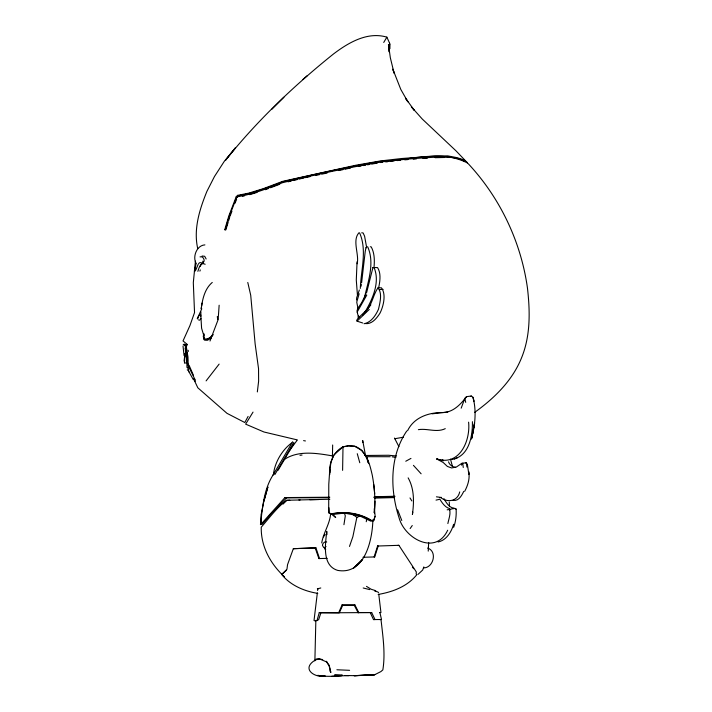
<?xml version="1.0" encoding="UTF-8"?>
<svg xmlns="http://www.w3.org/2000/svg" width="712" height="712" viewBox="0 0 712 712"><rect width="100%" height="100%" fill="white"/><g stroke="black" fill="none" stroke-linecap="round" stroke-linejoin="round"><path stroke-width="1.07" d="M321.726 542.918C323.284 532.941 330.003 523.809 330.671 513.334M187.096 358.99L187.105 357.504M357.068 261.749L356.294 280.003L357.415 294.928M329.603 474.539C328.891 463.557 332.878 452.191 343.006 446.78L348.613 445.774L354.798 446.219C366.671 450.598 369.67 464.046 372.243 475.046C374.574 487.471 375.607 500.171 374.343 512.782L374.378 508.519L375.144 516.271L373.827 520.401L372.536 521.059C360.414 513.174 345.124 510.807 331.071 513.904L328.864 512.862L328.704 507.531L328.784 484.276L329.79 469.324L329.647 474.557M315.843 620.668L314.918 659.268M332.664 444.991L332.406 457.309M261.375 514.224L261.153 524.059L260.432 524.664C262.648 507.264 263.698 488.663 273.871 473.774M186.864 364.019L186.535 353.339L187.007 352.849L186.989 353.517M186.891 364.793L186.971 367.445L187.683 367.953M186.491 346.735L186.749 344.412M200.784 316.351L200.917 311.856M447.154 509.828L449.468 509.463C451.052 513.397 448.631 519.351 447.866 523.56M343.006 446.78L342.606 470.347M374.343 512.782L374.948 501.221M428.232 551.124L428.668 542.446M468.603 422.172C470.588 440.977 459.338 466.502 436.705 458.937L443.22 462.506L447.35 466.404L451.568 467.962L456.401 467.01L462.052 463.165L466.333 462.827L467.375 464.358L468.861 474.37L468.647 471.531C470.125 478.393 467.891 485.281 464.705 491.307M194.474 380.875L194.447 378.446L189.116 367.588L187.345 362.47L185.912 355.395M389.135 51.771L388.467 44.456L390.336 57.761L394.163 73.452M472.412 421.682C472.688 436.242 469.101 456.588 451.889 459.454M273.533 473.729C275.028 462.07 282.139 449.886 291.671 442.971M219.145 305.226L218.148 319.572L209.987 341.021M356.516 299.948L356.685 297.687L359.355 289.998M186.384 344.385L185.307 347.865L186.152 351.034M185.787 352.725L186.241 347.67M373.996 267.641C374.654 260.726 374.628 253.054 371.192 246.859L370.32 246.761M186.891 353.116L185.013 353.481L184.461 363.173L186.339 362.808M360.308 288.44C360.931 270.222 367.276 250.321 359.649 232.993L359.017 232.744C351.897 240.318 359.444 254.46 357.148 263.796M194.919 269.136L196.129 263.476M257.335 391.929L258.625 381.169L258.545 368.691L255.136 343.896L250.713 295.213L247.785 282.459M184.07 361.135L185.013 353.481M317.356 592.838L314.028 620.481L314.775 620.802L316.991 620.588L318.709 619.582L320.863 612.863L371.682 612.551L375.002 619.502L373.497 619.582L370.356 612.863M389.313 51.958L389.606 43.156L386.865 37.149C367.428 31.355 348.31 42.702 333.358 54.076C293.94 85.671 256.89 120.987 225.339 160.476L235.316 147.954L224.182 161.49L214.472 176.514L206.898 191.386C199.609 209.364 193.352 229.006 197.705 248.506M372.874 519.724C372.456 539.99 364.784 575.154 337.719 570.401C321.744 565.657 325.402 544.057 326.755 531.375L326.959 534.614M195.408 261.179L193.317 282.646L194.536 312.595L189.908 325.651L183.029 340.932L187.381 344.546M361.607 282.833L365.238 251.354L365.986 247.74L366.938 246.726L367.766 246.957C374.966 263.413 367.944 281.792 364.286 298.399M329.878 470.125L330.982 462.168L333.412 456.018M201.407 307.388L201.202 308.875C202.413 299.449 204.638 288.85 212.265 282.442M201.63 306.018L202.057 303.107M361.118 286.206L361.367 284.515M412.782 512.053L412.408 514.491C414.099 502.227 414.428 488.975 408.136 477.859M314.82 660.87L314.998 659.73L316.511 658.947L319.145 658.796L326.844 662.009L326.238 661.332L329.077 665.862L330.822 672.457L329.211 665.293L326.238 661.332M343.932 524.699L345.311 515.844L344.368 513.103L332.727 514.473L331.356 513.717M471.495 438.868L474.575 423.07L471.495 438.868C475.1 425.438 476.648 410.886 472.999 397.323L471.335 396.023L466.565 396.646C460.789 404.167 453.517 412.061 443.291 412.568C429.256 412.248 414.099 417.116 407.593 430.698M370.792 521.166L360.014 516.049L356.863 517.357L352.858 536.732L349.494 546.433M203.961 334.391L203.668 336.019L204.415 338.965C207.975 339.624 211.064 337.087 213.173 334.498M203.605 334.729L203.276 336.438L204.059 339.428C207.601 340.372 210.734 337.71 212.808 335.138M198.114 264.455C197.117 266.555 194.287 275.224 194.776 268.762M366.235 521.736L366.822 518.808M358.154 317.659L358.563 315.603M378.57 288.111C380.003 281.605 381.285 273.363 377.547 267.578L372.937 267.552L366.635 292.561M263.974 501.061L267.899 486.901L263.921 500.99L261.286 513.859L261.153 524.059L284.933 497.581L329.807 497.216M374.948 516.44L373.631 520.606L372.296 521.255C360.29 513.459 345.16 511.109 331.24 514.153L329.086 513.112L328.908 507.736M316.991 620.588L319.279 612.551L339.312 612.863L342.614 605.467L342.161 604.737L354.79 604.737L358.759 612.551L371.682 612.551M389.215 45.719L389.722 44.011L389.695 48.888L389.606 43.156M474.593 412.417C494.11 398.409 512.079 380.965 521.326 358.376C530.609 336.126 530.137 311.589 527.458 288.066C521.024 241.893 500.118 197.9 468.318 163.796C459.445 156.417 446.575 156.774 435.646 157.183C417.259 158.144 398.907 159.684 380.644 162.069C347.661 167.738 314.891 174.743 282.388 182.735C267.534 188.342 252.68 194.429 236.891 196.823L229.335 216.243L225.277 229.932L224.752 229.673L228.819 215.941L236.144 196.895L237.505 195.373L248.844 193.112L263.404 188.618L282.771 181.32L355.662 165.255L380.439 160.939L401.621 158.518L435.041 156.097L447.679 155.866L457.291 157.708L463.957 159.933L467.366 162.745L455.938 150.784L422.225 118.993L411.358 106.827L414.366 110.404L405.493 98.158L407.851 101.807L400.794 89.409L392.819 69.162L393.896 72.597M229.487 215.941L225.33 229.611L224.752 229.673M225.855 229.869L228.089 222.536M228.73 220.435L229.682 217.293M472.608 433.644L473.427 430.938M200.294 269.919L199.903 271.112M293.335 548.694L315.185 547.911L318.887 558.564L319.528 558.546L315.914 547.813L293.335 548.694L287.541 564.661L286.954 569.271L281.685 574.477C290.336 585.308 304.264 591.254 317.792 593.372M377.582 546.024L374.112 556.953L374.699 556.935L378.241 545.944L377.582 546.024L398.871 545.321L416.306 571.923L416.182 574.006L416.876 574.637C407.3 586.528 392.775 591.93 378.152 594.458M453.642 527.325C455.831 521.549 456.463 515.221 456.125 509.08L455.306 508.706M359.16 293.745L356.739 302.111L358.047 308.714M453.597 524.308C451.435 531.917 446.406 540.292 438.085 541.974M423.827 566.912L422.688 570.027L418.077 574.335M461.189 408.163L464.811 398.382L466.565 396.646M230.003 216.252L231.943 211.242M235.049 203.223L236.607 199.209M322.545 544.813L323.159 543.274L325.259 541.69L326.701 542.019M197.874 271.343C198.87 268.059 200.642 261.562 205.163 264.25M338.752 612.551L342.161 604.737M201.3 264.134L200.152 266.422M195.266 381.205L195.132 379.22M383.724 42.453L386.865 37.149M366.128 293.771L361.705 302.591L357.967 308.198L357.059 310.53L357.469 313.093M366.769 295.124L357.21 311.972L358.358 316.787M459.729 491.921C457.549 501.453 447.35 503.028 440.425 497.359L436.429 496.825M463.726 491.405C461.705 495.543 458.617 501.453 453.072 500.313M248.105 416.422L244.795 422.519L226.986 413.334L197.82 387.791L193.593 378.828M201.781 308.759L197.349 318.575L198.203 319.136M199.289 315.131L197.349 318.575M272.927 475.207L292.668 441.734M274.823 474.61L293.816 442.41M278.098 470.258L293.798 443.647M447.688 530.226C435.637 555.974 404.505 538.503 399.032 517.686C389.909 489.509 389.598 456.356 406.748 431M362.666 322.981L357.077 321.165L369.243 309.462M358.759 612.551L358.207 612.863L354.353 605.467L354.79 604.737M186.01 347.242L185.654 348.106M253.027 412.106L245.64 424.138L263.983 431.997L296.744 439.785M410.148 528.544L412.257 525.536M367.41 309.32C372.429 302.983 373.435 294.359 377.947 287.906L381.374 287.773C386.358 294.038 383.519 306.169 380.003 313.129C376.853 318.095 372.145 324.191 365.621 323.613M461.429 465.132L462.756 463.289L463.254 467.49M219.127 364.108L206.097 380.893M289.455 450.518L297.376 439.963M370.845 304.878L366.582 310.049L358.029 318.291L356.703 320.32L357.077 321.165M366.965 309.942L362.399 315.407M323.31 536.937L325.17 534.605M200.962 318.629L200.321 319.394A6.212 2.145 -79.9 0 1 198.844 320.178M198.577 263.76C199.939 260.423 205.581 266.048 202.706 261.188M465.078 161.855C438.815 149.662 407.932 160.716 380.199 161.401C347.652 167.017 315.345 174.084 283.207 181.685C268.46 187.309 253.677 193.317 237.995 195.773L236.651 197.286L236.144 196.895M286.375 570.303L281.685 574.477M283.901 97.233L271.815 109.292M333.821 454.995L343.095 446.842L348.595 445.846L354.692 446.291L361.776 450.411L366.644 457.531L368.068 462.506M283.02 504.105L286.749 500.456L289.846 500.251M328.837 497.706L286.58 497.839L272.313 512.4L262.132 524.352M358.625 317.917L359.756 316.813M194.332 270.96L194.865 270.444M185.965 344.724L184.8 345.818L183.251 344.341M186.081 348.747L186.473 347.91M300.081 499.966L286.482 500.251C276.639 507.896 269.269 517.944 261.251 527.2C260.788 546.505 270.569 564.055 284.497 576.845M302.849 79.522L307.406 75.543M211.526 337.791L207.53 340.265L204.371 340.069L203.57 336.918L203.855 333.519M365.737 311.909L364.482 312.96C372.234 299.939 380.368 282.513 374.112 267.703L372.937 267.552M314.775 660.38C301.078 668.977 314.633 678.047 325.482 676.213L317.739 675.377C330.163 677.717 342.677 674.905 355.172 675.75L374.663 674.736L380.884 671.594L382.851 669.894C385.53 653.447 382.851 636.119 381.009 619.582M324.627 547.421L326.043 546.549M449.966 509.881L451.515 508.92L455.137 508.448L456.125 509.08M405.769 461.234L410.966 458.403M283.438 460.086C297.776 449.895 316.635 453.206 332.771 455.929M186.98 353.081L186.535 353.339L187.398 353.606L187.986 357.05L188.271 368.745L188.769 371.682L189.623 372.349M315.354 659.953L319.181 658.947L322.696 659.561M470.454 396.433L471.335 396.023M454.407 458.973L457.104 457.869M265.345 189.686L268.424 188.529M270.48 187.754L279.736 184.266M361.696 232.824L363.102 232.922L364.589 236.162L366.529 246.85M445.267 428.66C436.634 432.878 427.333 428.161 418.371 429.665M202.128 256L204.682 256.293L206.142 258.972M249.734 194.67L257.032 192.4M200.028 256.89C202.564 255.893 204.46 258.919 204.113 261.179L203.205 262.283L203.499 263.538M329.772 671.06L330.502 670.855M320.792 587.97L317.356 588.833L318.015 589.144L317.516 590.462M288.048 181.818L291.181 181.053M293.273 180.536L297.456 179.504M299.547 178.988L303.73 177.964M436.029 500.109L439.9 499.246C442.214 503.099 445.303 507.62 449.895 508.653M364.028 323.738C371.21 322.385 375.678 315.46 378.481 309.239C379.959 302.751 382.575 293.21 377.947 287.906M338.779 170.542L343.015 169.634M345.133 169.18L350.429 168.041M304.772 177.706L310.094 176.594M315.416 175.481L319.67 174.591M321.797 174.146L327.12 173.034M242.525 196.201L244.581 195.8M432.157 413.823L447.786 411.981M185.36 354.807L187.238 354.451M358.937 166.341L361.082 165.958M363.227 165.576L365.381 165.202M367.526 164.819L369.67 164.436M371.815 164.054L377.182 163.11M394.777 438.734L403.428 437.204M299.983 455.315L302.048 455.039M439.473 497.626L441.493 497.359M424.023 567.891C433.528 567.517 437.533 551.328 427.654 548.08M315.185 547.911L315.914 547.813M379.674 289.544L383.136 289.401M380.404 162.541L382.513 162.291M385.69 161.927L387.8 161.686M390.977 161.321L394.145 160.948M397.314 160.583L400.491 160.218M397.821 545.428L398.871 545.321M404.736 159.835L407.923 159.568M413.245 159.132L416.431 158.874M365.986 247.74L366.431 247.714M187.034 345.115L185.912 345.365L184.337 344.03M422.946 158.411L427.378 158.144M331.65 676.329L341.502 675.75M379.79 619.582L381.498 619.502L379.897 612.551M185.431 348.061L185.948 348.043M374.574 498.115L394.404 497.59M362.987 557.282L374.699 556.935M318.887 558.564L327.226 558.359M364.873 455.484L388.538 455.253L396.566 455.983M374.405 496.745L394.92 496.255M373.702 497.261L394.679 496.762M298.889 499.949L329.825 499.237M309.827 499.726L318.967 499.512M435.13 157.69L444.688 157.486M366.36 456.677L390.212 456.721M454.256 508.19C449.263 507.95 446.273 502.645 444.012 498.712M342.614 605.467L354.353 605.467M379.719 612.551L380.947 612.551L378.802 594.493M373.497 619.582L381.498 619.502M204.905 244.883C196.859 245.302 192.427 256.507 196.005 263.173M336.883 669.761L349.601 670.321M348.64 675.661L344.902 675.51M392.178 456.855L395.952 457.344M344.368 513.103L360.014 516.049M284.933 497.581L286.58 497.839M303.588 440.63L305.439 440.959M466.333 462.827L465.666 462.693L466.333 462.827L466.921 467.019M319.279 612.551L320.863 612.863M363.191 587.978L369.706 589.607M455.627 467.437C452.494 466.894 449.521 464.954 448.524 461.821M436.705 458.937L443.318 460.833L442.659 459.596M188.03 370.418L187.238 369.822M324.396 548.356L325.731 549.468M366.475 586.359L371.148 589.242L375.82 590.711L374.806 591.129L377.858 591.939L378.615 592.811M352.52 514.206L356.863 517.357M186.072 348.266L186.704 348.729L187.203 353.232M185.948 348.889L185.209 348.328L185.707 353.375M236.891 196.823L237.381 197.206M237.505 195.373L237.995 195.773M331.507 514.028L335.699 517.517L332.727 514.473M325.019 548.916L325.473 549.317M413.432 465.345L421.13 473.8M412.399 567.037L413.645 568.701M323.711 547.581L322.429 545.33M411.874 500.954L409.987 497.946M193.255 379.558L189.045 371.967M401.782 520.49L397.616 509.819M394.493 438.058L398.916 446.664M193.433 375.304L189.072 365.265M203.935 335.993L201.594 328.223L200.784 314.846M366.92 457.602L368.629 463.637M357.264 453.695L359.783 462.747M450.482 459.133L452.494 466.574M472.999 397.323L473.916 401.31M464.811 398.382L465.71 402.378M186.562 355.315L187.603 360.317M365.754 456.864L362.702 440.497L362.862 442.544M329.647 470.321L330.021 472.368M217.302 316.475L217.703 319.59M188.182 350.295L188.324 351.47M374.681 493.638L373.764 484.543M184.052 355.546L183.02 346.032M473.533 399.218L473.694 401.185M449.245 501.996L449.503 506.009M362.595 559.409L353.677 567.98L362.595 559.409M374.663 674.736L354.282 675.67L374.663 674.736M341.858 675.27L334.56 675.056L342.525 675.296L341.858 675.27"/></g></svg>
